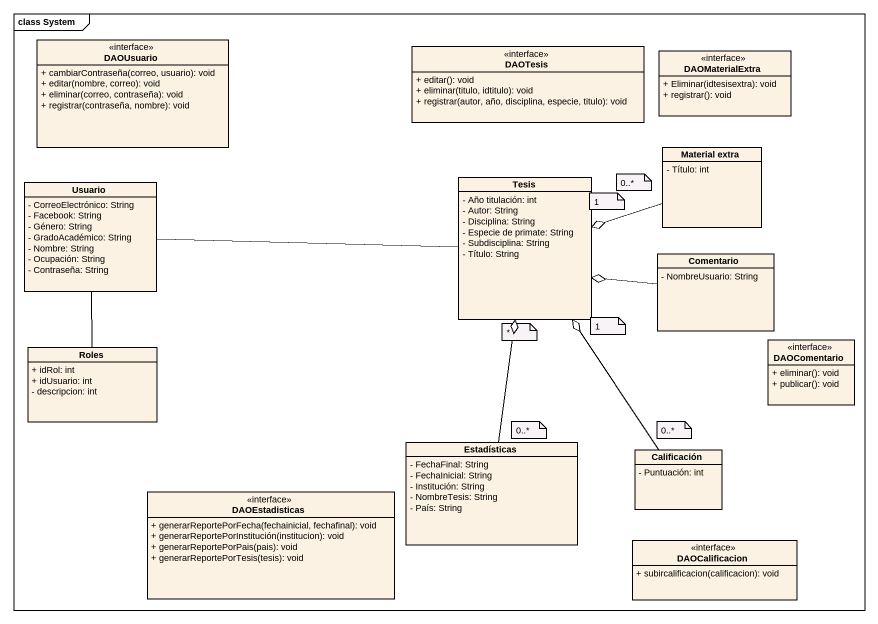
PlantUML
@startuml
mainframe class System
hide circle
hide empty members
skinparam classAttributeIconSize 0
class DAOUsuario <<interface>> {
  + cambiarContraseña(correo, usuario): void
  + editar(nombre, correo): void
  + eliminar(correo, contraseña): void
  + registrar(contraseña, nombre): void
}
class DAOTesis <<interface>> {
  + editar(): void
  + eliminar(titulo, idtitulo): void
  + registrar(autor, año, disciplina, especie, titulo): void
}
class DAOMaterialExtra <<interface>> {
  + Eliminar(idtesisextra): void
  + registrar(): void
}
class "Material extra" as Material_extra {
  - Título: int
}
class Usuario {
  - CorreoElectrónico: String
  - Facebook: String
  - Género: String
  - GradoAcadémico: String
  - Nombre: String
  - Ocupación: String
  - Contraseña: String
}
class Tesis {
  - Año titulación: int
  - Autor: String
  - Disciplina: String
  - Especie de primate: String
  - Subdisciplina: String
  - Título: String
}
class Comentario {
  - NombreUsuario: String
}
class Roles {
  + idRol: int
  + idUsuario: int
  - descripcion: int
}
class DAOComentario <<interface>> {
  + eliminar(): void
  + publicar(): void
}
class Estadísticas {
  - FechaFinal: String
  - FechaInicial: String
  - Institución: String
  - NombreTesis: String
  - País: String
}
class Calificación {
  - Puntuación: int
}
class DAOEstadisticas <<interface>> {
  + generarReportePorFecha(fechainicial, fechafinal): void
  + generarReportePorInstitución(institucion): void
  + generarReportePorPais(pais): void
  + generarReportePorTesis(tesis): void
}
class DAOCalificacion <<interface>> {
  + subircalificacion(calificacion): void
}
Material_extra -left-o Tesis
Usuario -right- Tesis
Usuario -- Roles
Comentario -left-o Tesis
Estadísticas -up-o Tesis
Calificación -up-o Tesis
note as N1
  1
end note
note as N2
  0..*
end note
note as N3
  1
end note
note as N4
  *
end note
note as N5
  0..*
end note
note as N6
  0..*
end note
@enduml
